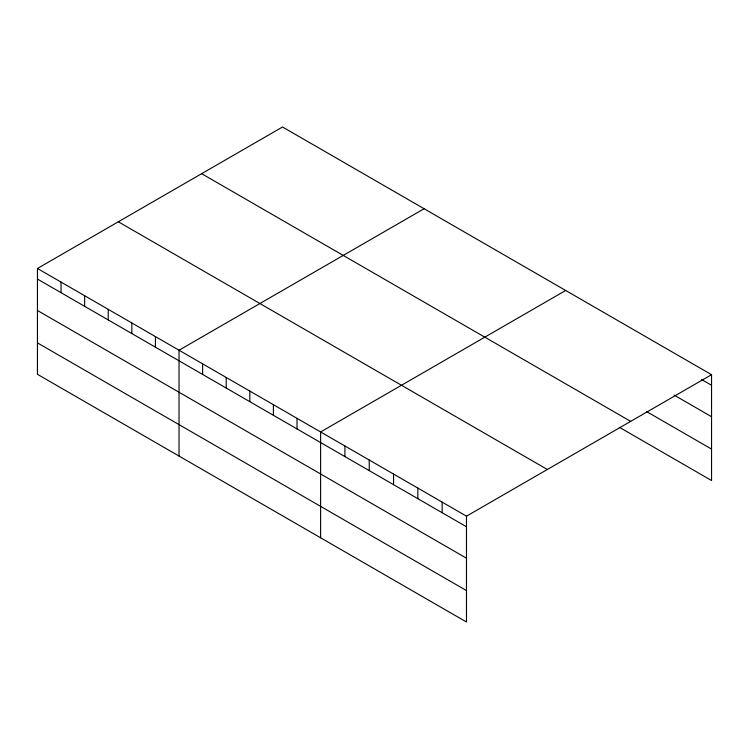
<?xml version="1.0" encoding="UTF-8"?>
<svg xmlns="http://www.w3.org/2000/svg" width="749" height="749" viewBox="0 0 749 749"><rect width="100%" height="100%" fill="white"/><g stroke="black" fill="none" stroke-linecap="round" stroke-linejoin="round"><path stroke-width="1.12" d="M37.45 268.479L466.477 516.173L466.477 622.007L37.45 374.313L37.45 268.479L282.523 126.993L711.55 374.687L711.55 480.521L619.367 427.295M424.103 208.728L179.03 350.223L179.03 456.057M565.682 290.472L320.609 431.958L320.609 537.791M466.477 516.173L711.55 374.687M701.42 379.425L711.55 385.267M674.072 395.06L711.55 416.706M646.724 411.66L711.55 449.082M201.65 173.684L630.677 421.378M118.323 221.788L547.35 469.483M37.45 279.068L466.477 526.762M37.45 310.498L466.477 558.192M37.45 342.883L466.477 590.577M442.163 502.139L442.163 512.728M417.848 488.105L417.848 498.694M393.543 474.07L393.543 484.659M369.229 460.036L369.229 470.625M344.914 446.001L344.914 456.581M297.007 418.335L297.007 428.924M273.413 404.713L273.413 415.302M249.82 391.09L249.82 401.679M226.217 377.468L226.217 388.057M202.623 363.845L202.623 374.434M155.427 336.601L155.427 347.19M131.833 322.978L131.833 333.567M108.24 309.356L108.24 319.935M84.646 295.733L84.646 306.313M61.044 282.111L61.044 292.69"/></g></svg>
